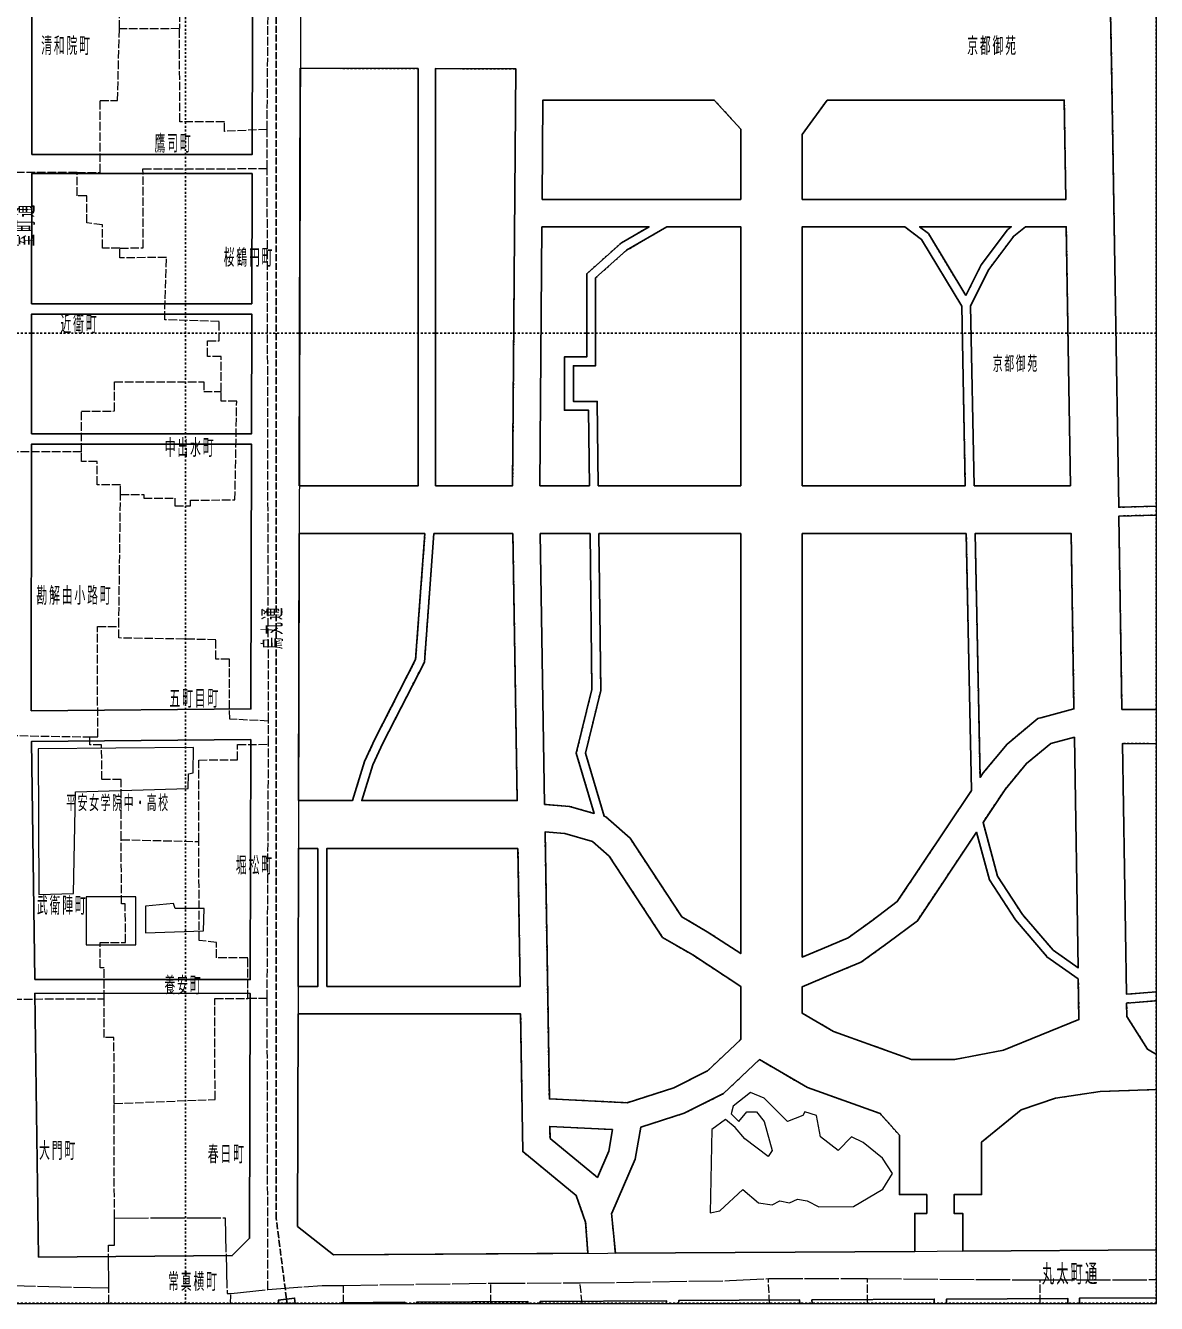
# Model space of a CAD drawing. Units: millimetres, scale not verified. Extents: x -74 to 76, y -84 to 66.
# Drawn here: x 18.1 to 76.4, y -83.8 to -18 of the extents above; entities that cross this region are included whole.
import ezdxf

# ---------------------------------------------------------------- set-up
doc = ezdxf.new("R2010")
doc.units = ezdxf.units.MM
doc.header["$LTSCALE"] = 0.25
for name, pattern in [('USER1', [0.70556, 0.35278, -0.35278]), ('USER2', [1.7639, 1.41112, -0.35278]), ('USER3', [7.40838, 7.0556, -0.35278]), ('USER4', [2.11668, 1.7639, -0.35278])]:
    doc.linetypes.add(name, pattern=pattern)
for name, color, linetype in [('0-0_01 グリッド', 7, 'USER1'), ('0-3_04 通称名・高速名', 7, 'Continuous'), ('0-4_05 町名', 7, 'Continuous'), ('0-7_08 地下鉄', 7, 'Continuous'), ('1-9_26 道路', 7, 'Continuous')]:
    doc.layers.add(name, color=color, linetype=linetype)
for name, color, linetype, lineweight in [('0-2_03 施設名・公園名', 7, 'Continuous', 18), ('0-B_12 区界', 30, 'USER3', 18), ('0-C_13 町界', 30, 'USER4', 18), ('0-F_16 学校', 1, 'Continuous', 18), ('1-6_23 園路・他敷地道', 7, 'USER1', 18), ('1-C_29 川・池', 150, 'Continuous', 18), ('1-D_30 公園・緑地', 3, 'Continuous', 18)]:
    doc.layers.add(name, color=color, linetype=linetype, lineweight=lineweight)
doc.styles.add('ＭＳ ゴシック', font='')
doc.styles.get('ＭＳ ゴシック').set_extended_font_data('MS Gothic')

msp = doc.modelspace()

# ---------------------------------------------------------------- linework, layer by layer
at = {"layer": '0-0_01 グリッド'}
for p, q in [((26.3939, -83.8326), (26.3939, 66.1638)), ((76.3943, -83.8326), (76.3943, 66.1638)), ((76.4091, -33.8242), (-73.6023, -33.8242)), ((76.4091, -83.8244), (-73.6023, -83.8244))]:
    msp.add_line(p, q, dxfattribs=at)
at = {"layer": '0-2_03 施設名・公園名'}
msp.add_lwpolyline([(-73.6023, -83.8326), (76.4091, -83.8326), (76.4091, 66.1638), (-73.6023, 66.1638)], close=True, dxfattribs=at)
at = {"layer": '0-7_08 地下鉄', "linetype": 'USER2'}
msp.add_lwpolyline([(31.6174, -83.8326), (31.5903, -83.6056), (31.0612, -79.4604), (31.0612, 46.3056), (31.0612, 66.1638)], dxfattribs=at)
at = {"layer": '0-7_08 地下鉄'}
msp.add_lwpolyline([(31.1911, -83.8326), (32.0436, -83.8326), (32.0107, -83.5556), (31.17, -83.6555)], dxfattribs=at)
msp.add_arc((-87.1877, -97.7922), 119.199, 6.72543, 6.81115, dxfattribs=at)
at = {"layer": '0-B_12 区界'}
msp.add_lwpolyline([(8.4302, -81.465), (8.4269, -80.1655), (8.9268, -80.1641), (9.8267, -80.1618), (9.8336, -82.8616), (15.0331, -82.8496), (22.4329, -83.0323), (22.4275, -80.8324), (22.7278, -80.8318), (22.7249, -79.432), (28.4241, -79.4186), (28.5332, -83.3181), (28.7338, -83.3177), (30.6328, -83.1129), (33.4321, -82.9067), (34.5318, -82.9042), (42.1216, -82.7863), (46.721, -82.7753), (54.4204, -82.6575), (56.4202, -82.5528), (61.5195, -82.5412), (70.4196, -82.6205), (76.4091, -82.6062)], dxfattribs=at)
at = {"layer": '0-C_13 町界'}
for p, q in [((23.079, -59.9323), (27.079, -60.0229)), ((34.534, -83.8326), (34.5318, -82.9042)), ((42.1236, -83.8326), (42.1216, -82.7863)), ((46.8197, -83.8326), (46.721, -82.7753)), ((56.4705, -83.8326), (56.4202, -82.5528)), ((61.5227, -83.8326), (61.5195, -82.5412)), ((70.4222, -83.8326), (70.4196, -82.6205)), ((22.4348, -83.8326), (22.4329, -83.0323)), ((28.7004, -83.8326), (28.7338, -83.3177))]:
    msp.add_line(p, q, dxfattribs=at)
for points in [[(30.6328, -83.1129), (30.5976, -68.1141), (30.6672, -55.0146), (30.6643, -53.8148), (30.5982, -25.34), (30.5932, -23.3166), (30.9027, 15.482), (30.8986, 17.2821), (31.0612, 33.2814), (31.1359, 44.0813), (31.1308, 46.1809), (31.1916, 50.0336)], [(20.7987, -25.5393), (15.8992, -25.5507), (15.897, -24.5508), (15.1971, -24.5525), (15.0917, -22.3526), (15.0862, -20.053), (15.6863, -20.0516), (15.6801, -17.3517), (14.7802, -17.3536), (14.7734, -14.5539)], [(20.7987, -25.5393), (21.9988, -25.5368), (21.9902, -21.8367), (22.89, -21.8346), (22.9817, -18.1346)], [(30.5932, -23.3166), (28.3933, -23.4216), (28.3928, -22.9216), (26.0928, -22.9271), (26.0818, -18.1273)], [(23.0079, -29.434), (22.108, -29.4361), (22.1053, -28.2362), (21.3049, -28.138), (21.3018, -26.7381), (20.8016, -26.7391), (20.7987, -25.5393)], [(22.9534, -48.9331), (23.0377, -42.1331), (24.2374, -42.1303), (24.2378, -42.3303), (25.8375, -42.3267), (25.8387, -42.7267), (26.6387, -42.7248), (26.638, -42.4246), (28.9376, -42.4194), (29.0258, -37.3194), (28.2258, -37.3213), (28.225, -36.8214), (28.2203, -35.0215), (27.5206, -35.0231), (27.5194, -34.2231), (28.1187, -34.2217), (28.1165, -33.2218), (25.3161, -33.1284), (25.4089, -29.9284), (23.0089, -29.9339), (23.0079, -29.434), (24.2078, -29.4311), (24.1985, -25.355), (30.5982, -25.34)], [(21.0324, -39.938), (21.0274, -37.8381), (22.7273, -37.8341), (22.724, -36.3343), (27.3241, -36.3236), (27.3246, -36.8235), (28.225, -36.8214)], [(21.0324, -39.938), (16.7331, -39.948), (16.7305, -39.048), (15.3306, -39.0513), (15.3296, -38.5512), (14.7296, -38.5526), (14.7286, -38.0529)], [(23.0377, -42.1331), (23.0363, -41.6332), (21.8367, -41.636), (21.8336, -40.4359), (21.0343, -40.4379), (21.0324, -39.938)], [(21.4665, -54.6359), (21.8668, -54.6351), (21.8536, -48.9355), (22.9534, -48.9331)], [(30.6643, -53.8148), (28.6641, -53.7192), (28.6573, -50.6193), (27.9571, -50.6212), (27.9547, -49.6212), (22.9548, -49.5329), (22.9534, -48.9331)], [(14.5763, -58.6521), (14.5713, -56.5518), (15.1721, -56.5504), (15.2665, -54.5507), (16.7667, -54.5471), (21.4665, -54.6359)], [(23.079, -59.9323), (23.072, -56.8324), (22.0717, -56.8343), (22.0675, -55.0347), (21.4676, -55.0361), (21.4665, -54.6359)], [(27.079, -60.0229), (27.069, -55.8228), (29.0692, -55.8181), (29.0671, -55.0185), (30.6672, -55.0146)], [(22.7109, -73.5322), (22.7028, -70.1324), (22.2027, -70.1336), (22.1981, -68.1337), (22.1943, -66.5338), (21.9943, -66.5345), (21.9917, -65.2343), (23.2914, -65.2316), (23.2866, -63.2312), (23.0862, -63.232), (23.079, -59.9323)], [(30.5976, -68.1141), (29.5979, -68.1165), (29.5929, -66.0164), (27.993, -66.0205), (27.9909, -65.2205), (27.091, -65.1227), (27.079, -60.0229)], [(15.0331, -82.8496), (14.8178, -76.3503), (15.0173, -76.2501), (15.1105, -73.1498), (15.3103, -72.9493), (15.2986, -68.2497), (15.8985, -68.1482), (22.1981, -68.1337)], [(22.7249, -79.432), (22.7109, -73.5322), (27.0199, -73.3524), (27.9104, -73.32), (27.8979, -68.1206), (29.5979, -68.1165)]]:
    msp.add_lwpolyline(points, dxfattribs=at)
msp.add_lwpolyline([(21.667, -11.938), (21.6643, -10.6382), (22.5641, -10.6359), (22.5593, -8.5361), (26.4588, -8.5268), (26.4611, -9.527), (27.261, -9.625), (27.1666, -11.9251), (28.6668, -11.9217), (28.6727, -14.5215), (26.0732, -14.6276), (26.0818, -18.1273), (22.9817, -18.1346), (22.9715, -13.8349), (22.2713, -13.8365), (22.2699, -13.2363), (21.6701, -13.2377)], close=True, dxfattribs=at)
at = {"layer": '0-F_16 学校'}
for points in [[(20.623, -62.7015), (20.7234, -57.458), (26.5326, -57.2844), (26.5407, -56.534), (26.781, -56.4837), (26.8071, -55.1734), (18.7983, -55.2425), (18.8358, -62.7518)], [(21.2717, -62.8798), (21.2717, -65.3492), (23.8294, -65.3492), (23.8294, -62.8798)], [(25.7764, -63.226), (24.3265, -63.359), (24.3301, -64.7389), (27.3196, -64.6216), (27.347, -63.4718), (25.8473, -63.4751)]]:
    msp.add_lwpolyline(points, close=True, dxfattribs=at)
at = {"layer": '1-6_23 園路・他敷地道'}
for points in [[(76.4091, -17.4409), (74.0466, -17.3534), (74.1003, -19.9677), (74.4648, -42.792), (76.4091, -42.74)], [(32.2959, -20.1665), (38.3814, -20.1837), (38.3814, -41.6833), (32.2665, -41.6833)], [(76.4091, -43.1985), (74.4724, -43.2503), (74.6317, -53.2112), (76.4091, -53.2179)], [(32.2373, -44.1528), (38.7252, -44.1528), (38.2441, -50.6456), (36.1486, -54.7495), (35.6154, -55.9043), (34.9907, -57.9112), (32.2373, -57.9112)], [(76.4091, -54.9818), (74.6593, -54.9751), (74.8658, -67.8905), (76.4091, -67.7748)], [(32.2373, -60.3807), (33.213, -60.3807), (33.213, -67.4952), (32.2077, -67.4952)], [(76.4091, -68.2347), (74.8734, -68.3499), (74.8846, -69.0513), (75.9557, -70.735), (76.4091, -70.9994)], [(32.1783, -68.9063), (43.6527, -68.9063), (43.7668, -76.0057), (46.5139, -78.2645), (47.0038, -79.6361), (47.1196, -81.2536)], [(48.5341, -81.2526), (48.3388, -79.1793), (48.3476, -79.1831), (49.557, -76.4018), (49.85, -74.741), (52.0829, -74.0304), (54.108, -73.0179), (55.9532, -71.2607), (58.4338, -72.703), (62.1692, -74.0476), (63.1642, -75.1673), (63.1642, -78.2255), (64.5753, -78.2255), (64.5753, -79.1957), (63.9579, -79.1957), (63.9579, -81.136)], [(66.4274, -81.1065), (66.4274, -79.1957), (65.9864, -79.1957), (65.9864, -78.2255), (67.3975, -78.2255), (67.3975, -75.5183), (69.4353, -73.8473), (71.2064, -73.2494), (73.5181, -72.9026), (76.4091, -72.8031)]]:
    msp.add_lwpolyline(points, dxfattribs=at)
for points in [[(39.2633, -20.1861), (43.4023, -20.1979), (43.2397, -41.6833), (39.2633, -41.6833)], [(44.8015, -21.8102), (53.6307, -21.8102), (54.9913, -23.3002), (54.9913, -26.9255), (44.7628, -26.9255)], [(71.7418, -26.9255), (58.1663, -26.9255), (58.1663, -23.583), (59.4469, -21.8102), (71.6602, -21.8102)], [(44.7519, -28.3366), (50.2737, -28.3366), (48.8494, -29.1676), (48.829, -29.1793), (47.0596, -30.7625), (47.0596, -35.0453), (45.9131, -35.0453), (45.9131, -37.7969), (47.1509, -37.7969), (47.1978, -41.6833), (44.6508, -41.6833)], [(47.6036, -37.3384), (46.372, -37.3384), (46.372, -35.5038), (47.5185, -35.5038), (47.5185, -30.9673), (49.1007, -29.5519), (51.1838, -28.3366), (54.9913, -28.3366), (54.9913, -41.6833), (47.656, -41.6833)], [(58.1663, -28.3366), (63.4387, -28.3366), (64.3133, -28.9929), (66.3757, -32.4297), (66.5619, -41.6833), (58.1663, -41.6833)], [(66.5857, -31.8878), (64.6605, -28.6799), (64.203, -28.3366), (68.9313, -28.3366), (68.7523, -28.482), (68.7304, -28.4997), (67.3781, -30.3029)], [(66.8341, -32.4161), (67.7699, -30.5448), (69.0632, -28.8201), (69.6585, -28.3366), (71.7642, -28.3366), (71.9775, -41.6833), (67.0206, -41.6833)], [(36.0423, -56.0689), (36.5611, -54.9501), (38.6949, -50.7717), (39.1851, -44.1528), (43.2555, -44.1528), (43.4763, -57.9112), (35.4709, -57.9112)], [(44.6668, -44.1528), (47.2274, -44.1528), (47.3242, -52.1818), (46.5227, -55.4771), (47.4398, -58.5728), (46.1797, -58.2128), (44.8907, -58.1138)], [(48.0491, -58.747), (47.9622, -58.7222), (46.9973, -55.4654), (47.7831, -52.2342), (47.6859, -44.1528), (54.9913, -44.1528), (54.9913, -65.8042), (53.2612, -64.6707), (51.9624, -63.9117), (49.2972, -59.8567)], [(66.6117, -44.1528), (66.8783, -57.3889), (63.0556, -63.1226), (61.7413, -64.1083), (60.5231, -64.9944), (59.1885, -65.5504), (58.1663, -65.9807), (58.1663, -44.1528)], [(67.0706, -44.1528), (72.0171, -44.1528), (72.1614, -53.1924), (70.4516, -53.6424), (70.3002, -53.6823), (68.7194, -54.9996), (67.478, -56.4891), (67.3234, -56.7208)], [(68.6102, -57.3345), (69.7211, -56.0016), (70.9625, -54.967), (72.1843, -54.6454), (72.3747, -66.5376), (71.081, -65.6193), (69.512, -63.7889), (68.2266, -61.8147), (67.4762, -59.036)], [(53.2877, -71.8503), (51.5498, -72.7192), (49.1367, -73.4871), (45.1343, -73.2919), (44.9136, -59.5308), (45.9293, -59.6088), (47.3521, -60.0155), (48.2203, -60.7874), (50.965, -64.9637), (52.5191, -65.8703), (54.9913, -67.4909), (54.9913, -70.2279)], [(68.5348, -70.7858), (66.0153, -71.2581), (63.7941, -71.2581), (59.7807, -69.8132), (58.1663, -68.8748), (58.1663, -67.5117), (59.7339, -66.852), (61.1426, -66.2649), (61.219, -66.2331), (62.5795, -65.2435), (64.0959, -64.1066), (67.1378, -59.5433), (67.8032, -62.0044), (69.1459, -64.0632), (70.7513, -65.9394), (70.7694, -65.9607), (72.3835, -67.1062), (72.4174, -69.204)], [(33.6719, -67.4952), (33.6719, -60.3807), (43.516, -60.3807), (43.63, -67.4952)], [(48.1962, -75.9922), (47.6105, -77.3393), (45.167, -75.3302), (45.1569, -74.7058), (48.3951, -74.8636)]]:
    msp.add_lwpolyline(points, close=True, dxfattribs=at)
at = {"layer": '1-9_26 道路'}
for points in [[(18.4686, -24.6105), (18.4796, -11.7575), (29.8538, -11.7575), (29.8233, -24.6105)], [(38.3814, -20.1837), (38.3814, -41.6833), (32.2518, -41.6833), (32.3035, -20.1665)], [(39.2633, -41.6833), (39.2633, -20.1861), (43.4023, -20.1979), (43.2397, -41.6833)], [(44.7628, -26.9255), (44.8015, -21.8102), (53.6307, -21.8102), (54.9913, -23.3002), (54.9913, -26.9255)], [(58.1663, -26.9255), (58.1663, -23.583), (59.4469, -21.8102), (71.6602, -21.8102), (71.7418, -26.9255)], [(18.4619, -32.3069), (18.4674, -25.5979), (29.8209, -25.5983), (29.8047, -32.3069)], [(44.7519, -28.3366), (50.2737, -28.3366), (48.8494, -29.1676), (48.829, -29.1793), (47.0596, -30.7625), (47.0596, -35.0453), (45.9131, -35.0453), (45.9131, -37.7969), (47.1509, -37.7969), (47.1978, -41.6833), (44.6508, -41.6833)], [(47.656, -41.6833), (47.6036, -37.3384), (46.372, -37.3384), (46.372, -35.5038), (47.5185, -35.5038), (47.5185, -30.9673), (49.1007, -29.5519), (51.1838, -28.3366), (54.9913, -28.3366), (54.9913, -41.6833)], [(63.4387, -28.3366), (64.3133, -28.9929), (66.3757, -32.4297), (66.5619, -41.6833), (58.1663, -41.6833), (58.1663, -28.3366)], [(66.5857, -31.8878), (64.6605, -28.6799), (64.203, -28.3366), (68.9313, -28.3366), (68.7523, -28.482), (68.7304, -28.4997), (67.3781, -30.3029)], [(67.0206, -41.6833), (66.8341, -32.4161), (67.7699, -30.5448), (69.0632, -28.8201), (69.6585, -28.3366), (71.7642, -28.3366), (71.9775, -41.6833)], [(18.4557, -39.0098), (18.4612, -32.8361), (29.8032, -32.8361), (29.7884, -39.0098)], [(18.4434, -53.2827), (18.4555, -39.5389), (29.7875, -39.5389), (29.7548, -53.1857)], [(38.7252, -44.1528), (38.2441, -50.6456), (36.1486, -54.7495), (35.6154, -55.9043), (34.9907, -57.9112), (32.2131, -57.9112), (32.246, -44.1528)], [(43.2555, -44.1528), (43.4763, -57.9112), (35.4709, -57.9112), (36.0423, -56.0689), (36.5611, -54.9501), (38.6949, -50.7717), (39.1851, -44.1528)], [(47.2274, -44.1528), (47.3242, -52.1818), (46.5227, -55.4771), (47.4398, -58.5728), (46.1797, -58.2128), (44.8907, -58.1138), (44.6668, -44.1528)], [(47.6859, -44.1528), (54.9913, -44.1528), (54.9913, -65.8042), (53.2612, -64.6707), (51.9624, -63.9117), (49.2972, -59.8567), (48.0491, -58.747), (47.9622, -58.7222), (46.9973, -55.4654), (47.7831, -52.2342)], [(66.6117, -44.1528), (66.8783, -57.3889), (63.0556, -63.1226), (61.7413, -64.1083), (60.5231, -64.9944), (59.1885, -65.5504), (58.1663, -65.9807), (58.1663, -44.1528)], [(70.4516, -53.6424), (70.3002, -53.6823), (68.7194, -54.9996), (67.478, -56.4891), (67.3234, -56.7208), (67.0706, -44.1528), (72.0171, -44.1528), (72.1614, -53.1924)], [(72.1843, -54.6454), (72.3747, -66.5376), (71.081, -65.6193), (69.512, -63.7889), (68.2266, -61.8147), (67.4762, -59.036), (68.6102, -57.3345), (69.7211, -56.0016), (70.9625, -54.967)], [(18.6215, -67.144), (18.451, -54.8702), (29.7508, -54.7734), (29.721, -67.144)], [(45.9293, -59.6088), (47.3521, -60.0155), (48.2203, -60.7874), (50.965, -64.9637), (52.5191, -65.8703), (54.9913, -67.4909), (54.9913, -70.2279), (53.2877, -71.8503), (51.5498, -72.7192), (49.1367, -73.4871), (45.1343, -73.2919), (44.9136, -59.5308)], [(59.7339, -66.852), (61.1426, -66.2649), (61.219, -66.2331), (62.5795, -65.2435), (64.0959, -64.1066), (67.1378, -59.5433), (67.8032, -62.0044), (69.1459, -64.0632), (70.7513, -65.9394), (70.7694, -65.9607), (72.3835, -67.1062), (72.4174, -69.204), (68.5348, -70.7858), (66.0153, -71.2581), (63.7941, -71.2581), (59.7807, -69.8132), (58.1663, -68.8748), (58.1663, -67.5117)], [(33.213, -60.3807), (33.213, -67.4952), (32.1898, -67.4952), (32.207, -60.3807)], [(43.516, -60.3807), (43.63, -67.4952), (33.6719, -67.4952), (33.6719, -60.3807)], [(18.8207, -81.4539), (18.6315, -67.8481), (29.7196, -67.8493), (29.6892, -80.4717), (28.796, -81.3649)], [(32.1602, -79.8733), (32.1867, -68.9063), (43.6527, -68.9063), (43.7668, -76.0057), (46.5139, -78.2645), (47.0038, -79.6361), (47.1189, -81.2479), (34.0162, -81.3263)], [(48.5331, -81.2397), (48.3388, -79.1793), (48.3476, -79.1831), (49.557, -76.4018), (49.85, -74.741), (52.0829, -74.0304), (54.108, -73.0179), (55.9532, -71.2607), (58.4338, -72.703), (62.1692, -74.0476), (63.1642, -75.1673), (63.1642, -78.2255), (64.5753, -78.2255), (64.5753, -79.1957), (63.9579, -79.1957), (63.9579, -81.1473)], [(48.3951, -74.8636), (48.1962, -75.9922), (47.6105, -77.3393), (45.167, -75.3302), (45.1569, -74.7058)]]:
    msp.add_lwpolyline(points, close=True, dxfattribs=at)
for points in [[(76.4091, -17.4409), (74.0466, -17.3534), (74.1003, -19.9677), (74.4648, -42.792), (76.4091, -42.74)], [(76.4091, -43.1985), (74.4724, -43.2503), (74.6317, -53.2112), (76.4091, -53.2179)], [(76.4091, -54.9818), (74.6593, -54.9751), (74.8658, -67.8905), (76.4091, -67.7748)], [(76.4091, -68.2347), (74.8734, -68.3499), (74.8846, -69.0513), (75.9557, -70.735), (76.4091, -70.9994)], [(76.4091, -72.8031), (73.5181, -72.9026), (71.2064, -73.2494), (69.4353, -73.8473), (67.3975, -75.5183), (67.3975, -78.2255), (65.9864, -78.2255), (65.9864, -79.1957), (66.4274, -79.1957), (66.4274, -81.1325), (76.4091, -81.0729)], [(64.9666, -83.8326), (64.9646, -83.6108), (58.6631, -83.6483), (58.6652, -83.8326)], [(71.8417, -83.8326), (71.8393, -83.5696), (65.5993, -83.607), (65.6016, -83.8326)], [(76.4091, -83.5422), (72.4393, -83.566), (72.4417, -83.8326)], [(37.6946, -83.8326), (37.6939, -83.7739), (34.4188, -83.7933), (34.3912, -83.8326)], [(44.0279, -83.8326), (44.0267, -83.736), (38.294, -83.7701), (38.2947, -83.8326)], [(51.1598, -83.8326), (51.1619, -83.6933), (44.6613, -83.732), (44.6627, -83.8326)], [(58.0301, -83.8326), (58.0282, -83.6521), (51.797, -83.6893), (51.7948, -83.8326)]]:
    msp.add_lwpolyline(points, dxfattribs=at)
at = {"layer": '1-C_29 川・池'}
msp.add_lwpolyline([(55.2032, -75.3564), (54.7019, -74.7573), (54.201, -74.3585), (53.5018, -74.8603), (53.4126, -79.1602), (53.9118, -79.0591), (55.1095, -77.9565), (55.911, -78.6544), (56.6107, -78.753), (57.0107, -78.5518), (57.5107, -78.6508), (57.9105, -78.4498), (58.4104, -78.5485), (59.0112, -78.8474), (60.8111, -78.8431), (62.3096, -77.9397), (62.8069, -77.1386), (62.3049, -76.3397), (61.3031, -75.5421), (60.7026, -75.2439), (60.0048, -75.9452), (59.1027, -75.247), (58.9001, -74.1479), (58.2995, -73.9491), (58.2004, -74.1496), (57.4012, -74.4514), (56.1981, -73.2542), (55.4974, -72.9559), (54.5993, -73.6576), (54.5004, -74.058), (54.9012, -74.4569), (55.3, -73.9558), (55.7999, -73.955), (56.2007, -74.454), (56.6048, -75.9531), (56.4052, -76.2535)], close=True, dxfattribs=at)
at = {"layer": '1-D_30 公園・緑地'}
msp.add_lwpolyline([(76.4091, 46.7954), (58.589, 46.3938), (34.4884, 46.0943), (32.4589, 44.5426), (32.1602, -79.8733), (34.0162, -81.3263), (76.4091, -81.0729)], dxfattribs=at)

# ---------------------------------------------------------------- texts
at = {"layer": '0-2_03 施設名・公園名', "char_height": 0.7244, "attachment_point": 7, "style": 'ＭＳ ゴシック'}
for s, insert in [('\\T1.17;\\W0.5;京都御苑', (67.9765, -35.8216)), ('\\T1.17;\\W0.5;平安女学院中・高校', (20.2366, -58.4626))]:
    msp.add_mtext(s, dxfattribs=dict(at, insert=insert))
at = {"layer": '0-3_04 通称名・高速名', "char_height": 0.9275, "attachment_point": 7, "style": 'ＭＳ ゴシック'}
for s, insert, rotation in [('\\T1.19;\\W0.5;室町通\\~', (18.6405, -29.3517), 90.132), ('\\T1.2;\\W0.5;\\~烏丸通', (31.4219, -50.4984), 90.304), ('\\T1.17;\\W0.5;丸太町通', (70.5126, -82.867), 0.39)]:
    msp.add_mtext(s, dxfattribs=dict(at, insert=insert, rotation=rotation))
at = {"layer": '0-4_05 町名', "char_height": 0.8179, "attachment_point": 7, "style": 'ＭＳ ゴシック'}
for s, insert in [('\\T1.17;\\W0.5;清和院町', (18.9519, -19.4871)), ('\\T1.17;\\W0.5;京都御苑', (66.6592, -19.4959)), ('\\T1.17;\\W0.5;鷹司町', (24.7933, -24.5232)), ('\\T1.17;\\W0.5;桜鶴円町', (28.3514, -30.4011)), ('\\T1.17;\\W0.5;近衛町', (19.9455, -33.8342)), ('\\T1.17;\\W0.5;中出水町', (25.3199, -40.2012)), ('\\T1.17;\\W0.5;勘解由小路町', (18.7078, -47.8262)), ('\\T1.17;\\W0.5;五町目町', (25.5588, -53.1284)), ('\\T1.17;\\W0.5;堀松町', (28.9796, -61.7315)), ('\\T1.17;\\W0.5;武衛陣町', (18.7335, -63.801)), ('\\T1.17;\\W0.5;養安町', (25.3044, -67.9096)), ('\\T1.17;\\W0.5;大門町', (18.8448, -76.4344)), ('\\T1.17;\\W0.5;春日町', (27.5342, -76.6141)), ('\\T1.17;\\W0.5;常真横町', (25.4901, -83.1887))]:
    msp.add_mtext(s, dxfattribs=dict(at, insert=insert))

doc.saveas('drawing.dxf')
